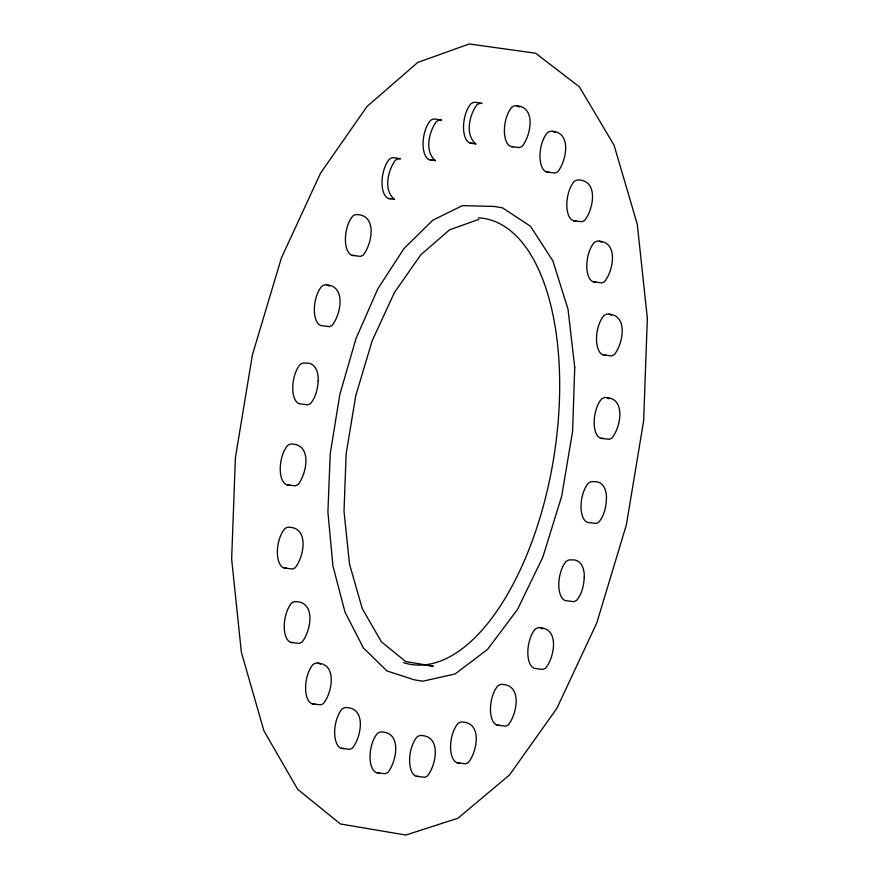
<?xml version="1.0" encoding="UTF-8"?>
<svg xmlns="http://www.w3.org/2000/svg" width="879" height="879" viewBox="0 0 879 879"><rect width="100%" height="100%" fill="white"/><g stroke="black" fill="none" stroke-linecap="round" stroke-linejoin="round"><path stroke-width="1.32" d="M478.681 219.409L449.477 229.891L420.722 254.877L394.363 292.674L372.202 340.711L355.753 395.704L346.139 453.905L344.008 511.347L349.512 564.12L362.269 608.642L381.409 641.846L405.637 661.502L433.303 666.249L424.799 664.854M516.984 105.854C536.388 107.227 530.817 135.937 522.049 146.43L519.445 147.584L511.029 146.518M552.572 131.334C571.965 132.718 566.406 161.428 557.627 171.91L555.034 173.064L546.606 172.009M470.155 143.079L476.077 144.046C464.628 134.916 469.331 115.424 476.781 104.843L479.44 103.458L482.033 103.381L476.121 102.414A21.568 10.262 -80.7 0 0 470.858 103.876A21.656 10.306 -80.7 0 0 463.563 128.993A21.656 10.306 -80.7 0 0 472.66 143.178M429.699 159.791L435.61 160.758C424.172 151.627 428.875 132.136 436.314 121.555L438.984 120.17L441.577 120.093L435.654 119.126A21.568 10.262 -80.7 0 0 430.391 120.588A21.656 10.306 -80.7 0 0 423.096 145.705A21.656 10.306 -80.7 0 0 432.204 159.89M573.449 220.706L581.865 221.761L584.469 220.607C593.237 210.125 598.808 181.415 579.404 180.03A21.568 10.262 -80.7 0 0 574.141 181.503A21.656 10.306 -80.7 0 0 566.845 206.62A21.656 10.306 -80.7 0 0 575.954 220.794M388.65 198.489L394.572 199.445C383.134 190.314 387.837 170.823 395.275 160.242L397.945 158.857L400.527 158.78L394.616 157.813A21.568 10.262 -80.7 0 0 389.353 159.275A21.656 10.306 -80.7 0 0 382.057 184.403A21.656 10.306 -80.7 0 0 391.166 198.577M599.379 241.187C618.772 242.571 613.212 271.281 604.433 281.763L601.84 282.917L593.413 281.862M352.039 255.317L360.467 256.382L363.071 255.229C371.839 244.747 377.41 216.036 358.006 214.652A21.568 10.262 -80.7 0 0 352.743 216.113A21.656 10.306 -80.7 0 0 345.447 241.231A21.656 10.306 -80.7 0 0 354.556 255.415M609.114 314.188C628.518 315.561 622.947 344.282 614.179 354.764L611.575 355.918L603.159 354.852M326.944 284.917C346.348 286.301 340.777 315.012 332.009 325.494L329.405 326.647L320.978 325.593A21.656 10.306 -80.7 0 1 314.352 309.001A21.656 10.306 -80.7 0 1 321.681 286.378A21.568 10.262 -80.7 0 1 329.295 286.158M606.763 397.605C626.167 398.978 620.596 427.688 611.828 438.181L609.224 439.335L600.807 438.269M286.862 484.779L295.289 485.834L297.893 484.681C306.661 474.199 312.232 445.488 292.828 444.104A21.568 10.262 -80.7 0 0 287.565 445.576A21.656 10.306 -80.7 0 0 280.269 470.694A21.656 10.306 -80.7 0 0 289.378 484.867M284.027 567.955L292.443 569.021L295.047 567.856C303.815 557.374 309.386 528.664 289.982 527.29A21.568 10.262 -80.7 0 0 284.73 528.751A21.656 10.306 -80.7 0 0 277.423 553.869A21.656 10.306 -80.7 0 0 286.532 568.054M540.42 627.716C559.824 629.1 554.253 657.811 545.485 668.293L542.881 669.446L534.465 668.392A21.656 10.306 -80.7 0 1 527.829 651.811A21.656 10.306 -80.7 0 1 535.168 629.188A21.568 10.262 -80.7 0 1 542.782 628.957M290.861 642.362L299.289 643.417L301.882 642.263C310.661 631.781 316.22 603.071 296.827 601.686A21.568 10.262 -80.7 0 0 291.564 603.159A21.656 10.306 -80.7 0 0 284.269 628.276A21.656 10.306 -80.7 0 0 293.366 642.45M318.187 663.14C337.58 664.524 332.02 693.234 323.252 703.716L320.648 704.87L312.221 703.815M497.107 725.131L505.535 726.186L508.128 725.032C516.907 714.55 522.467 685.84 503.063 684.455A21.568 10.262 -80.7 0 0 497.811 685.917A21.656 10.306 -80.7 0 0 490.504 711.045A21.656 10.306 -80.7 0 0 499.613 725.219M457.201 762.763L465.628 763.818L468.232 762.664C477 752.182 482.571 723.472 463.167 722.088A21.568 10.262 -80.7 0 0 457.904 723.56A21.656 10.306 -80.7 0 0 450.608 748.677A21.656 10.306 -80.7 0 0 459.717 762.851M341.294 748.293L349.721 749.347L352.325 748.194C361.093 737.712 366.664 709.001 347.26 707.617A21.568 10.262 -80.7 0 0 341.997 709.089A21.656 10.306 -80.7 0 0 334.701 734.207A21.656 10.306 -80.7 0 0 343.81 748.381M416.239 776.256L424.667 777.311L427.26 776.157C436.039 765.675 441.599 736.965 422.206 735.58A21.568 10.262 -80.7 0 0 416.943 737.052A21.656 10.306 -80.7 0 0 409.647 762.17A21.656 10.306 -80.7 0 0 418.745 776.344M376.684 772.696L385.101 773.751L387.705 772.597C396.473 762.115 402.044 733.405 382.64 732.02A21.568 10.262 -80.7 0 0 377.388 733.493A21.656 10.306 -80.7 0 0 370.081 758.61A21.656 10.306 -80.7 0 0 379.19 772.784M549.111 172.097A21.656 10.306 -80.7 0 1 540.014 157.923A21.656 10.306 -80.7 0 1 547.309 132.806A21.568 10.262 -80.7 0 1 554.924 132.575M478.297 217.816A225.98 107.502 -80.7 0 1 553.21 461.014A225.98 107.502 -80.7 0 1 403.45 662.612M513.534 146.617A21.656 10.306 -80.7 0 1 504.425 132.432A21.656 10.306 -80.7 0 1 511.721 107.315A21.568 10.262 -80.7 0 1 519.335 107.095M314.726 703.903A21.656 10.306 -80.7 0 1 305.628 689.729A21.656 10.306 -80.7 0 1 312.924 664.612A21.568 10.262 -80.7 0 1 320.538 664.381M595.918 281.95A21.656 10.306 -80.7 0 1 586.82 267.776A21.656 10.306 -80.7 0 1 594.116 242.659A21.568 10.262 -80.7 0 1 601.73 242.428M605.664 354.951A21.656 10.306 -80.7 0 1 596.555 340.766A21.656 10.306 -80.7 0 1 603.862 315.649A21.568 10.262 -80.7 0 1 611.476 315.429M603.313 438.368A21.656 10.306 -80.7 0 1 594.204 424.183A21.656 10.306 -80.7 0 1 601.511 399.066A21.568 10.262 -80.7 0 1 609.125 398.846M574.745 367.477L572.581 431.446L561.659 496.305L542.815 557.187L517.456 609.554L487.482 649.471L455.113 673.973L422.799 681.214L414.295 679.83L386.991 670.963L363.412 647.944L345.018 612.169L332.921 565.878L327.9 511.919L330.24 453.619L339.81 394.594L356.028 338.492L377.86 288.784L403.988 248.526L432.776 220.222L462.464 205.62L493.965 206.433L502.469 207.818L530.466 226.244L552.88 260.887L568.01 309.166L574.745 367.477M647.351 318.297L643.626 420.931L626.364 524.928L596.742 623.035L556.857 708.364L509.49 774.981L457.948 818.217L405.834 835.05L340.393 823.953L297.64 789.287L263.865 730.691L241.351 652.152L231.649 559.033L235.407 457.673L252.372 354.984L281.401 257.965L320.494 173.218L366.993 106.524L417.745 62.442L469.276 43.95L535.652 53.234L579.393 86.867L614.069 145.211L637.264 224.2L647.351 318.297M318.143 380.827C317.748 388.925 315.77 397.385 310.408 403.692L307.804 404.845L299.376 403.78A21.656 10.306 -80.7 0 1 292.751 387.199A21.656 10.306 -80.7 0 1 300.08 364.576A21.568 10.262 -80.7 0 1 305.343 363.115C315.44 361.895 318.769 372.806 318.143 380.827M584.216 577.668C583.821 585.777 581.843 594.226 576.47 600.533L573.877 601.686L565.45 600.632A21.656 10.306 -80.7 0 1 558.813 584.052A21.656 10.306 -80.7 0 1 566.153 561.428A21.568 10.262 -80.7 0 1 571.416 559.956C581.502 558.747 584.832 569.647 584.216 577.668M606.411 499.437C606.027 507.546 604.049 516.006 598.676 522.302L596.072 523.466L587.655 522.401A21.656 10.306 -80.7 0 1 581.019 505.821A21.656 10.306 -80.7 0 1 588.348 483.197A21.568 10.262 -80.7 0 1 593.611 481.736C603.708 480.516 607.037 491.427 606.411 499.437"/></g></svg>
